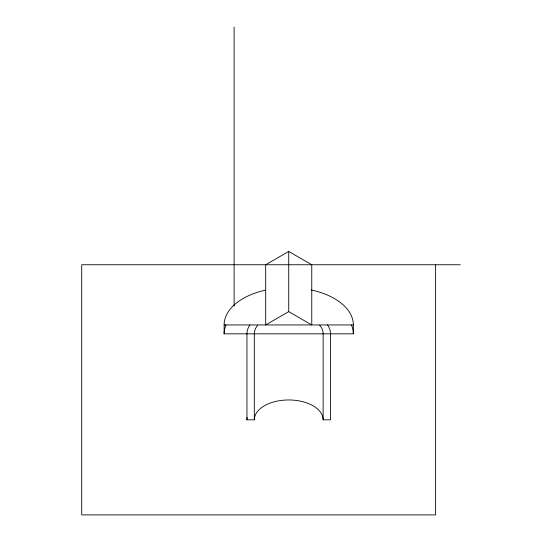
<?xml version="1.0" encoding="UTF-8"?>
<svg xmlns="http://www.w3.org/2000/svg" width="542" height="542" viewBox="0 0 542 542"><rect width="100%" height="100%" fill="white"/><g stroke="black" fill="none" stroke-linecap="round" stroke-linejoin="round"><path stroke-width="0.81" d="M288.73 251.441L265.688 264.747L265.688 324.943L288.73 311.643L311.765 324.943L311.765 264.747L288.73 251.441L288.73 311.643M460.28 264.747L81.72 264.747L81.72 514.9L435.619 514.9L435.619 264.747M224.131 324.943L353.33 324.943L353.33 333.831L224.131 333.831L224.131 324.943A64.6 37.296 0 0 1 265.255 290.194M249.903 324.929A41.781 24.119 0 0 0 246.949 333.831L246.949 419.826L254.32 419.826A34.403 19.864 0 0 1 288.73 399.962A34.403 19.864 0 0 1 323.134 419.826L330.512 419.826L330.512 333.831A41.781 24.119 0 0 0 327.558 324.929M323.134 419.826L323.134 333.831A34.403 19.864 0 0 0 319.726 325.207M254.32 419.826L254.32 333.831A34.403 19.864 0 0 1 257.735 325.207M234.11 27.1L234.11 306.155M246.949 419.826A41.781 24.119 0 0 1 247.152 417.469M224.131 333.831A64.6 37.296 0 0 1 225.987 324.956M351.473 324.956A64.6 37.296 0 0 1 353.33 333.831M311.372 290.011A64.6 37.296 0 0 1 353.33 324.943"/></g></svg>
